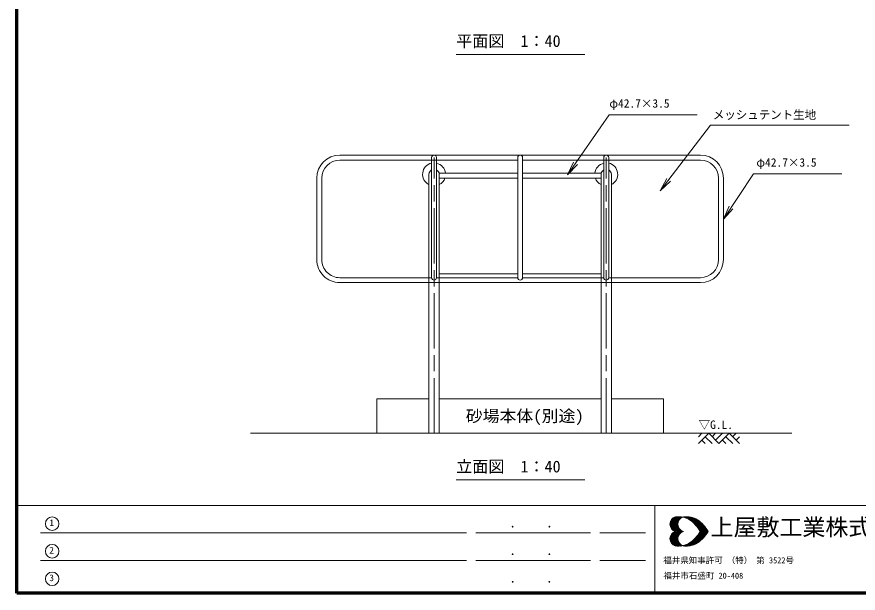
# Model space of a CAD drawing. Units: millimetres at full size, sheet at 1:40, with parts at other scales. Extents: x 600 to 16200, y 600 to 11280.
# Drawn here: x 600 to 7931, y 600 to 5620 of the extents above; entities that cross this region are included whole.
import ezdxf
from ezdxf.enums import TextEntityAlignment as Align

# ---------------------------------------------------------------- set-up
doc = ezdxf.new("R2010")
doc.units = ezdxf.units.MM
doc.header["$LTSCALE"] = 40
doc.linetypes.add('CHAIN', pattern=[18.5, 12, -1.5, 3.5, -1.5])
for name, color, linetype, lineweight in [('D-BMK', 2, 'CHAIN', 13), ('D-STR', 1, 'Continuous', 13), ('D-STR-DIM', 7, 'Continuous', 13), ('D-TTL', 7, 'Continuous', 70), ('D-TTL-FRAM', 7, 'Continuous', 13), ('D-TTL-TXT', 7, 'Continuous', 13)]:
    doc.layers.add(name, color=color, linetype=linetype, lineweight=lineweight)
doc.layers.add('D-STR-HTXT', color=7, linetype='Continuous')
doc.styles.add('ＭＳ ゴシック', font='')
doc.styles.get('ＭＳ ゴシック').set_extended_font_data('MS Gothic')

# ---------------------------------------------------------------- blocks, each defined once
blk = doc.blocks.new('open_arrow')
at = {"color": 0, "linetype": 'Continuous', "lineweight": -2}
blk.add_lwpolyline([(7.5, 1.25), (0, 0), (7.5, -1.25)], dxfattribs=at)

msp = doc.modelspace()

# ---------------------------------------------------------------- linework, layer by layer
at = {"layer": 'D-BMK'}
for p, q in [((4235.42, 1992.43), (4235.42, 4393.78)), ((5735.42, 1992.43), (5735.42, 4393.78))]:
    msp.add_line(p, q, dxfattribs=at)
at = {"layer": 'D-STR'}
for p, q in [((6556.77, 4415.13), (3414.07, 4415.13)), ((4964.07, 4372.43), (3414.07, 4372.43)), ((4214.07, 3347.9), (4214.07, 4393.78)), ((4256.77, 3347.9), (4256.77, 4393.78)), ((4964.07, 3347.9), (4964.07, 4393.78)), ((5006.77, 3347.9), (5006.77, 4393.78)), ((6556.77, 4372.43), (5006.77, 4372.43)), ((5714.07, 3347.9), (5714.07, 4393.78)), ((5756.77, 3347.9), (5756.77, 4393.78)), ((4964.07, 4258.56), (4279.97, 4258.56)), ((5690.87, 4258.56), (5006.77, 4258.56)), ((3214.07, 4215.13), (3214.07, 3501.06)), ((3256.77, 4215.13), (3256.77, 3501.06)), ((4190.87, 3514.08), (4190.87, 4247.88)), ((4279.97, 3514.08), (4279.97, 4247.88)), ((4964.07, 4215.86), (4279.97, 4215.86)), ((5690.87, 4215.86), (5006.77, 4215.86)), ((5690.87, 3514.08), (5690.87, 4247.88)), ((5779.97, 3514.08), (5779.97, 4247.88)), ((6714.07, 4215.13), (6714.07, 3503.37)), ((6756.77, 4215.13), (6756.77, 3502.81)), ((4190.87, 1992.43), (4190.87, 3514.08)), ((4279.97, 1992.43), (4279.97, 3514.08)), ((5690.87, 1992.43), (5690.87, 3514.08)), ((5779.97, 1992.43), (5779.97, 3514.08)), ((4964.07, 3381.58), (4279.97, 3381.58)), ((5690.87, 3381.58), (5006.77, 3381.58)), ((4214.07, 3347.9), (3414.07, 3347.9)), ((6556.77, 3305.2), (3414.07, 3305.2)), ((4964.07, 3347.9), (4256.77, 3347.9)), ((5714.07, 3347.9), (5006.77, 3347.9)), ((6556.77, 3347.9), (5756.77, 3347.9)), ((4190.87, 2292.43), (3735.42, 2292.43)), ((3735.42, 2292.43), (3735.42, 1992.43)), ((5690.87, 2292.43), (4279.97, 2292.43)), ((6235.42, 2292.43), (5779.97, 2292.43)), ((6235.42, 2292.43), (6235.42, 1992.43)), ((7352.55, 1992.43), (2636.34, 1992.43)), ((6538.73, 1962.43), (6568.73, 1992.43)), ((6538.73, 1902.43), (6628.73, 1992.43)), ((6628.73, 1992.43), (6717.58, 1902.43)), ((6657.58, 1962.43), (6687.58, 1992.43)), ((6687.58, 1932.43), (6747.58, 1992.43)), ((6717.58, 1902.43), (6807.58, 1992.43)), ((6807.58, 1992.43), (6896.42, 1902.43)), ((6836.42, 1962.43), (6866.42, 1992.43)), ((6568.73, 1932.43), (6598.73, 1902.43)), ((6598.73, 1962.43), (6658.73, 1902.43)), ((6747.58, 1932.43), (6777.58, 1902.43)), ((6777.58, 1962.43), (6837.58, 1902.43)), ((6866.42, 1932.43), (6896.42, 1962.43))]:
    msp.add_line(p, q, dxfattribs=at)
for centre, radius, start, end in [((3414.07, 4215.13), 200, 90, 180), ((4235.42, 4393.78), 21.35, 0, 180), ((4985.42, 4393.78), 21.35, 0, 180), ((5735.42, 4393.78), 21.35, 0, 180), ((6556.77, 4215.13), 200, 0, 90), ((3414.07, 4215.13), 157.3, 90, 180), ((4235.42, 4247.88), 100, 102.32754, 243.54467), ((4235.42, 4247.88), 100, 6.12849, 77.67246), ((5735.42, 4247.88), 100, 102.32754, 173.87151), ((5735.42, 4247.88), 100, 296.45533, 77.67246), ((6556.77, 4215.13), 157.3, 0, 90), ((4235.42, 4247.88), 44.55, 118.63557, 180), ((4235.42, 4247.88), 44.55, 0, 61.36443), ((5735.42, 4247.88), 44.55, 118.63557, 180), ((5735.42, 4247.88), 44.55, 0, 61.36443), ((4235.42, 4247.88), 100, 296.45533, 341.32247), ((5735.42, 4247.88), 100, 198.67753, 243.54467), ((3414.07, 3505.2), 200, 180, 270.00011), ((3414.07, 3505.2), 157.3, 180, 270.0001), ((6556.77, 3505.2), 157.3, 270, 0), ((6556.77, 3505.2), 200, 270, 0), ((4235.42, 3347.9), 21.35, 180, 0), ((4985.42, 3347.9), 21.35, 180, 0), ((5735.42, 3347.9), 21.35, 180, 0)]:
    msp.add_arc(centre, radius, start, end, dxfattribs=at)
at = {"layer": 'D-STR-DIM'}
for p, q in [((4428.63, 5292.51), (5548.63, 5292.51)), ((4428.63, 1586.5), (5548.63, 1586.5))]:
    msp.add_line(p, q, dxfattribs=at)
for points in [[(5399.27, 4245.06), (5760.97, 4767.5), (6528.64, 4767.5)], [(6205.22, 4105.43), (6644.99, 4677.21), (7853.03, 4677.21)], [(6756.77, 3858.97), (7019.29, 4253.49), (7786.96, 4253.49)]]:
    msp.add_lwpolyline(points, dxfattribs=at)
at = {"layer": 'D-TTL'}
msp.add_lwpolyline([(600, 600), (600, 11280), (16200, 11280), (16200, 600)], close=True, dxfattribs=at)
at = {"layer": 'D-TTL-FRAM'}
for p, q in [((600, 1364.88), (16200, 1364.88)), ((6158.45, 1364.88), (6158.45, 600)), ((4518.45, 1124.88), (806.8, 1124.88)), ((5598.45, 1124.88), (4598.45, 1124.88)), ((5678.45, 1124.88), (6078.45, 1124.88)), ((4518.45, 884.88), (806.8, 884.88)), ((5598.45, 884.88), (4598.45, 884.88)), ((5678.45, 884.88), (6078.45, 884.88))]:
    msp.add_line(p, q, dxfattribs=at)
at = {"layer": 'D-TTL-TXT'}
for p, q in [((6290.79, 1201.56), (6354.95, 1265.73)), ((6291.62, 1192.4), (6364.95, 1265.73)), ((6291.62, 1211.56), (6344.95, 1264.89)), ((6293.29, 1184.9), (6374.12, 1265.73)), ((6294.96, 1177.4), (6382.45, 1264.89)), ((6295.79, 1224.89), (6331.62, 1261.56)), ((6298.29, 1171.56), (6391.62, 1264.06)), ((6310.79, 1248.23), (6359.12, 1199.9)), ((6315.79, 1252.39), (6359.12, 1209.06)), ((6321.62, 1255.73), (6360.79, 1216.56)), ((6327.45, 1259.89), (6363.29, 1224.06)), ((6334.12, 1262.39), (6365.79, 1230.73)), ((6341.62, 1264.89), (6369.12, 1236.56)), ((6349.95, 1265.73), (6373.29, 1241.56)), ((6359.12, 1265.73), (6377.45, 1247.39)), ((6368.29, 1265.73), (6382.45, 1251.56)), ((6378.29, 1265.73), (6388.29, 1255.73)), ((6388.29, 1264.89), (6394.12, 1259.06)), ((6396.62, 1259.89), (6399.12, 1263.23)), ((6399.95, 1262.39), (6400.79, 1262.39)), ((6406.62, 1261.56), (6410.79, 1264.89)), ((6407.45, 1264.89), (6411.62, 1259.89)), ((6414.12, 1259.06), (6420.79, 1265.73)), ((6416.62, 1264.89), (6425.79, 1255.73)), ((6421.62, 1257.39), (6430.79, 1265.73)), ((6425.79, 1264.89), (6439.95, 1250.73)), ((6429.12, 1254.89), (6439.95, 1265.73)), ((6434.95, 1265.73), (6459.12, 1240.73)), ((6435.79, 1252.39), (6449.12, 1265.73)), ((6442.45, 1249.06), (6457.45, 1264.06)), ((6444.12, 1264.89), (6571.62, 1138.23)), ((6448.29, 1245.73), (6464.95, 1263.23)), ((6454.12, 1264.89), (6580.78, 1138.23)), ((6454.95, 1243.23), (6473.28, 1261.56)), ((6460.79, 1239.06), (6480.78, 1259.89)), ((6464.95, 1263.23), (6589.95, 1138.23)), ((6465.78, 1235.73), (6488.28, 1257.39)), ((6471.62, 1231.56), (6495.78, 1255.73)), ((6476.62, 1261.56), (6599.95, 1138.23)), ((6476.62, 1227.39), (6502.45, 1252.39)), ((6482.45, 1223.23), (6509.12, 1249.89)), ((6487.45, 1219.06), (6514.95, 1247.39)), ((6489.95, 1257.39), (6609.11, 1138.23)), ((6504.12, 1252.39), (6618.28, 1138.23)), ((6290.79, 1202.4), (6354.95, 1138.23)), ((6291.62, 1210.73), (6364.95, 1138.23)), ((6291.62, 1191.56), (6345.79, 1138.23)), ((6293.29, 1218.23), (6374.12, 1138.23)), ((6294.96, 1179.9), (6334.12, 1139.9)), ((6295.79, 1225.73), (6383.29, 1138.23)), ((6299.12, 1231.56), (6392.45, 1138.23)), ((6301.62, 1238.23), (6364.12, 1176.56)), ((6301.62, 1164.9), (6365.79, 1229.06)), ((6305.79, 1159.9), (6360.79, 1214.9)), ((6306.62, 1243.23), (6359.95, 1189.9)), ((6309.96, 1154.9), (6359.12, 1204.06)), ((6314.96, 1150.73), (6359.12, 1194.9)), ((6320.79, 1146.56), (6361.62, 1187.4)), ((6326.62, 1143.23), (6363.29, 1179.9)), ((6333.29, 1139.9), (6365.79, 1173.23)), ((6492.45, 1214.9), (6521.62, 1244.06)), ((6496.62, 1209.9), (6527.45, 1240.73)), ((6501.62, 1205.73), (6533.28, 1236.56)), ((6506.62, 1200.73), (6538.28, 1233.23)), ((6510.78, 1195.73), (6544.12, 1229.06)), ((6515.78, 1190.73), (6549.12, 1224.06)), ((6519.95, 1185.73), (6554.12, 1219.9)), ((6522.45, 1243.23), (6614.11, 1152.4)), ((6524.12, 1180.73), (6559.12, 1215.73)), ((6528.28, 1175.73), (6564.12, 1211.56)), ((6532.45, 1170.73), (6569.12, 1206.56)), ((6536.62, 1164.9), (6574.12, 1201.56)), ((6540.78, 1159.9), (6578.28, 1197.4)), ((6544.12, 1154.06), (6582.45, 1192.4)), ((6548.28, 1148.23), (6587.45, 1187.4)), ((6551.62, 1142.4), (6591.62, 1182.4)), ((6556.62, 1138.23), (6595.78, 1177.4)), ((6560.78, 1214.9), (6583.28, 1191.56)), ((6290.79, 1073.23), (6354.95, 1137.4)), ((6291.62, 1064.9), (6364.95, 1137.4)), ((6291.62, 1084.06), (6345.79, 1137.4)), ((6293.29, 1057.4), (6374.12, 1137.4)), ((6294.96, 1095.73), (6334.12, 1135.73)), ((6295.79, 1049.9), (6383.29, 1137.4)), ((6298.29, 1104.06), (6391.62, 1011.57)), ((6299.12, 1044.07), (6392.45, 1137.4)), ((6301.62, 1110.73), (6365.79, 1046.57)), ((6305.79, 1115.73), (6360.79, 1060.73)), ((6309.96, 1120.73), (6359.12, 1071.57)), ((6314.96, 1124.9), (6359.12, 1080.73)), ((6320.79, 1129.06), (6361.62, 1088.23)), ((6326.62, 1132.4), (6363.29, 1095.73)), ((6333.29, 1135.73), (6365.79, 1102.4)), ((6339.95, 1138.23), (6369.12, 1166.56)), ((6339.95, 1137.4), (6369.12, 1109.06)), ((6349.95, 1138.23), (6373.29, 1161.56)), ((6349.95, 1137.4), (6373.29, 1114.06)), ((6359.12, 1138.23), (6377.45, 1156.56)), ((6359.12, 1137.4), (6377.45, 1119.06)), ((6368.29, 1138.23), (6381.62, 1151.56)), ((6368.29, 1137.4), (6381.62, 1124.06)), ((6377.45, 1138.23), (6387.45, 1147.4)), ((6377.45, 1137.4), (6387.45, 1128.23)), ((6387.45, 1138.23), (6393.29, 1144.06)), ((6387.45, 1137.4), (6393.29, 1131.56)), ((6396.62, 1138.23), (6399.95, 1140.73)), ((6396.62, 1137.4), (6399.95, 1134.9)), ((6399.12, 1140.73), (6402.45, 1138.23)), ((6399.12, 1134.9), (6402.45, 1137.4)), ((6405.79, 1138.23), (6406.62, 1138.23)), ((6405.79, 1137.4), (6406.62, 1137.4)), ((6444.12, 1010.73), (6571.62, 1137.4)), ((6454.12, 1010.73), (6580.78, 1137.4)), ((6464.95, 1012.4), (6589.95, 1137.4)), ((6476.62, 1014.07), (6599.95, 1137.4)), ((6489.95, 1018.23), (6609.11, 1137.4)), ((6504.12, 1023.23), (6618.28, 1137.4)), ((6522.45, 1032.4), (6614.11, 1123.23)), ((6528.28, 1099.9), (6564.12, 1064.07)), ((6532.45, 1104.9), (6569.12, 1069.07)), ((6536.62, 1110.73), (6574.12, 1074.07)), ((6540.78, 1159.06), (6561.62, 1138.23)), ((6540.78, 1116.56), (6561.62, 1137.4)), ((6540.78, 1115.73), (6578.28, 1078.23)), ((6544.12, 1121.56), (6582.45, 1083.23)), ((6548.28, 1127.4), (6587.45, 1088.23)), ((6551.62, 1133.23), (6591.62, 1093.23)), ((6556.62, 1137.4), (6595.78, 1098.23)), ((6565.78, 1138.23), (6599.95, 1171.56)), ((6565.78, 1137.4), (6599.95, 1104.06)), ((6575.78, 1138.23), (6604.12, 1166.56)), ((6575.78, 1137.4), (6604.12, 1109.06)), ((6584.95, 1138.23), (6608.28, 1160.73)), ((6584.95, 1137.4), (6608.28, 1114.9)), ((6594.12, 1138.23), (6611.61, 1155.73)), ((6594.12, 1137.4), (6611.61, 1119.9)), ((6603.28, 1138.23), (6615.78, 1149.9)), ((6603.28, 1137.4), (6615.78, 1125.73)), ((6613.28, 1138.23), (6619.11, 1144.06)), ((6613.28, 1137.4), (6619.11, 1131.56)), ((6622.45, 1138.23), (6623.28, 1138.23)), ((6622.45, 1137.4), (6623.28, 1137.4)), ((6290.79, 1074.07), (6354.95, 1009.9)), ((6291.62, 1083.23), (6364.95, 1009.9)), ((6291.62, 1064.07), (6344.95, 1010.73)), ((6293.29, 1090.73), (6374.12, 1009.9)), ((6294.96, 1098.23), (6382.45, 1010.73)), ((6295.79, 1050.73), (6331.62, 1014.07)), ((6301.62, 1037.4), (6364.12, 1099.06)), ((6306.62, 1032.4), (6359.95, 1085.73)), ((6310.79, 1027.4), (6359.12, 1075.73)), ((6315.79, 1023.23), (6359.12, 1066.57)), ((6321.62, 1019.9), (6360.79, 1059.07)), ((6327.45, 1015.73), (6363.29, 1051.57)), ((6334.12, 1013.23), (6365.79, 1044.9)), ((6341.62, 1010.73), (6369.12, 1039.07)), ((6349.95, 1009.9), (6373.29, 1034.07)), ((6359.12, 1009.9), (6377.45, 1028.23)), ((6434.95, 1009.9), (6459.12, 1034.9)), ((6442.45, 1026.57), (6457.45, 1011.57)), ((6448.29, 1029.9), (6464.95, 1012.4)), ((6454.95, 1032.4), (6473.28, 1014.07)), ((6460.79, 1036.57), (6480.78, 1015.73)), ((6465.78, 1039.9), (6488.28, 1018.23)), ((6471.62, 1044.07), (6495.78, 1019.9)), ((6476.62, 1048.23), (6502.45, 1023.23)), ((6482.45, 1052.4), (6509.12, 1025.73)), ((6487.45, 1056.57), (6514.95, 1028.23)), ((6492.45, 1060.73), (6521.62, 1031.57)), ((6496.62, 1065.73), (6527.45, 1034.9)), ((6501.62, 1069.9), (6533.28, 1039.07)), ((6506.62, 1074.9), (6538.28, 1042.4)), ((6510.78, 1079.9), (6544.12, 1046.57)), ((6515.78, 1084.9), (6549.12, 1051.57)), ((6519.95, 1089.9), (6554.12, 1055.73)), ((6524.12, 1094.9), (6559.12, 1059.9)), ((6560.78, 1060.73), (6583.28, 1084.06)), ((6368.29, 1009.9), (6382.45, 1024.07)), ((6378.29, 1009.9), (6388.29, 1019.9)), ((6388.29, 1010.73), (6394.12, 1016.57)), ((6396.62, 1015.73), (6399.12, 1012.4)), ((6399.95, 1013.23), (6400.79, 1013.23)), ((6406.62, 1014.07), (6410.79, 1010.73)), ((6407.45, 1010.73), (6411.62, 1015.73)), ((6414.12, 1016.57), (6420.79, 1009.9)), ((6416.62, 1010.73), (6425.79, 1019.9)), ((6421.62, 1018.23), (6430.79, 1009.9)), ((6425.79, 1010.73), (6439.95, 1024.9)), ((6429.12, 1020.73), (6439.95, 1009.9)), ((6435.79, 1023.23), (6449.12, 1009.9))]:
    msp.add_line(p, q, dxfattribs=at)
for centre in [(907.97, 1205.06), (907.97, 965.06), (907.97, 725.06)]:
    msp.add_circle(centre, 59.22, dxfattribs=at)
for centre, radius, start, end in [((6356.44, 1201.38), 65.57, 105.2024, 254.7976), ((6364.74, 1078.44), 187.96, 58.71735, 97.79751), ((6424.91, 1201.38), 65.57, 105.2024, 254.7976), ((6433.21, 1078.44), 187.96, 58.71735, 97.79751), ((6267.99, 967.68), 333.81, 30.69974, 54.3922), ((6336.46, 967.68), 333.81, 30.69974, 54.3922), ((6356.44, 1074.83), 65.57, 105.2024, 254.7976), ((6424.91, 1074.83), 65.57, 105.2024, 254.7976), ((6267.99, 1308.53), 333.81, 305.6078, 329.30026), ((6336.46, 1308.53), 333.81, 305.6078, 329.30026), ((6364.74, 1197.77), 187.96, 262.20249, 301.28265), ((6433.21, 1197.77), 187.96, 262.20249, 301.28265)]:
    msp.add_arc(centre, radius, start, end, dxfattribs=at)

# ---------------------------------------------------------------- block references
at = {"layer": 'D-STR-DIM', "xscale": 16, "yscale": 16}
for p, rotation in [((5399.27, 4245.06), 55.3), ((6205.22, 4105.43), 52.4), ((6756.77, 3858.97), 56.4)]:
    msp.add_blockref('open_arrow', p, dxfattribs=dict(at, rotation=rotation))

# ---------------------------------------------------------------- texts
at = {"layer": 'D-STR-DIM', "style": 'ＭＳ ゴシック'}
for s, p in [('平面図\u30001：40', (4428.63, 5460.51)), ('立面図\u30001：40', (4428.63, 1754.5))]:
    msp.add_text(s, height=102.6, dxfattribs=at).set_placement(p, align=Align.TOP_LEFT)
msp.add_text('▽G.L.', height=73.31, dxfattribs=at).set_placement((6690.14, 2103.95), align=Align.TOP_CENTER)
at = {"layer": 'D-STR-HTXT', "style": 'ＭＳ ゴシック'}
for s, p in [('φ42.7×3.5', (5762.7, 4806.99)), ('メッシュテント生地', (6664.37, 4708.18)), ('φ42.7×3.5', (7043.55, 4292.98))]:
    msp.add_text(s, height=73.31, dxfattribs=at).set_placement(p, align=Align.BOTTOM_LEFT)
at = {"layer": 'D-TTL-FRAM', "style": 'ＭＳ ゴシック'}
for p in [(4889.99, 1145.68), (5209.99, 1145.68), (4889.99, 905.68), (5209.99, 905.68), (4889.99, 665.68), (5209.99, 665.68)]:
    msp.add_text('.', height=87.98, dxfattribs=at).set_placement(p, align=Align.BOTTOM_LEFT)
at = {"layer": 'D-TTL-TXT', "style": 'ＭＳ ゴシック', "width": 1.05}
msp.add_text('砂場本体(別途)', height=102.6, dxfattribs=at).set_placement((4511.52, 2060.9), align=Align.BOTTOM_LEFT)
at = {"layer": 'D-TTL-TXT', "style": 'ＭＳ ゴシック'}
for s, height, p in [('上屋敷工業株式会社', 146.6, (6644.53, 1057.64)), ('1', 58.65, (883.53, 1167.04)), ('2', 58.65, (883.53, 927.04)), ('福井県知事許可 （特） 第 3522号', 52.79, (6232.59, 843.96)), ('3', 58.65, (883.53, 687.04)), ('福井市石盛町 20-408', 52.79, (6234.05, 709.63))]:
    msp.add_text(s, height=height, dxfattribs=at).set_placement(p, align=Align.BOTTOM_LEFT)

doc.saveas('drawing.dxf')
